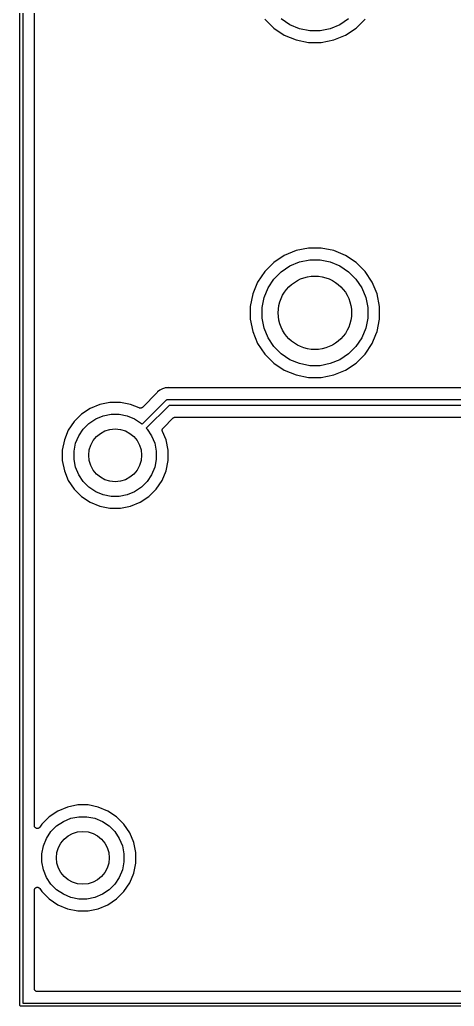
# Model space of a CAD drawing. Extents: x 4.8 to 7.88, y -6.14 to -3.94.
# Drawn here: x 4.801 to 5.384, y -6.144 to -4.822 of the extents above; entities that cross this region are included whole.
import ezdxf

# ---------------------------------------------------------------- set-up
doc = ezdxf.new("R2010")
doc.units = 0
doc.header["$MEASUREMENT"] = 0
doc.layers.add('BLACK', color=7, linetype='CONTINUOUS')

msp = doc.modelspace()

# ---------------------------------------------------------------- linework, layer by layer
at = {"layer": 'BLACK', "linetype": 'CONTINUOUS'}
for p, q in [((4.80118, -5.66919), (4.80118, -3.9371)), ((4.80512, -3.93898), (4.80512, -6.13976)), ((4.82087, -5.90157), (4.82087, -3.95866)), ((5.12957, -4.82096), (5.14164, -4.83303)), ((5.16328, -4.82855), (5.15168, -4.82079)), ((5.24202, -4.82079), (5.23042, -4.82855)), ((5.25206, -4.83303), (5.26413, -4.82096)), ((5.14164, -4.83303), (5.15582, -4.8425)), ((5.17618, -4.83389), (5.16328, -4.82855)), ((5.18987, -4.83661), (5.17618, -4.83389)), ((5.20383, -4.83661), (5.18987, -4.83661)), ((5.21752, -4.83389), (5.20383, -4.83661)), ((5.23042, -4.82855), (5.21752, -4.83389)), ((5.23788, -4.8425), (5.25206, -4.83303)), ((5.15582, -4.8425), (5.17159, -4.84903)), ((5.17159, -4.84903), (5.18832, -4.85236)), ((5.20538, -4.85236), (5.22211, -4.84903)), ((5.22211, -4.84903), (5.23788, -4.8425)), ((5.18832, -4.85236), (5.20538, -4.85236)), ((5.18832, -5.12795), (5.17159, -5.13128)), ((5.20538, -5.12795), (5.18832, -5.12795)), ((5.22211, -5.13128), (5.20538, -5.12795)), ((5.15582, -5.13781), (5.14164, -5.14729)), ((5.17159, -5.13128), (5.15582, -5.13781)), ((5.23788, -5.13781), (5.22211, -5.13128)), ((5.25206, -5.14729), (5.23788, -5.13781)), ((5.14164, -5.14729), (5.12957, -5.15935)), ((5.15168, -5.15952), (5.16328, -5.15177)), ((5.16328, -5.15177), (5.17618, -5.14642)), ((5.17618, -5.14642), (5.18987, -5.1437)), ((5.18987, -5.1437), (5.20383, -5.1437)), ((5.20383, -5.1437), (5.21752, -5.14642)), ((5.21752, -5.14642), (5.23042, -5.15177)), ((5.23042, -5.15177), (5.24202, -5.15952)), ((5.26413, -5.15935), (5.25206, -5.14729)), ((5.12957, -5.15935), (5.12009, -5.17354)), ((5.14181, -5.16939), (5.15168, -5.15952)), ((5.24202, -5.15952), (5.2519, -5.16939)), ((5.27361, -5.17354), (5.26413, -5.15935)), ((5.12009, -5.17354), (5.11356, -5.1893)), ((5.12871, -5.1939), (5.13405, -5.181)), ((5.13405, -5.181), (5.14181, -5.16939)), ((5.2519, -5.16939), (5.25965, -5.181)), ((5.25965, -5.181), (5.26499, -5.1939)), ((5.28014, -5.1893), (5.27361, -5.17354)), ((5.11356, -5.1893), (5.11024, -5.20604)), ((5.12598, -5.20759), (5.12871, -5.1939)), ((5.26499, -5.1939), (5.26772, -5.20759)), ((5.28346, -5.20604), (5.28014, -5.1893)), ((5.11024, -5.20604), (5.11024, -5.2231)), ((5.12598, -5.22155), (5.12598, -5.20759)), ((5.26772, -5.20759), (5.26772, -5.22155)), ((5.28346, -5.2231), (5.28346, -5.20604)), ((5.11024, -5.2231), (5.11356, -5.23983)), ((5.12871, -5.23524), (5.12598, -5.22155)), ((5.26772, -5.22155), (5.26499, -5.23524)), ((5.28014, -5.23983), (5.28346, -5.2231)), ((5.11356, -5.23983), (5.12009, -5.25559)), ((5.13405, -5.24813), (5.12871, -5.23524)), ((5.26499, -5.23524), (5.25965, -5.24813)), ((5.27361, -5.25559), (5.27857, -5.24362)), ((5.27857, -5.24362), (5.28014, -5.23983)), ((5.12009, -5.25559), (5.12957, -5.26978)), ((5.14181, -5.25974), (5.13405, -5.24813)), ((5.15168, -5.26961), (5.14181, -5.25974)), ((5.2519, -5.25974), (5.24202, -5.26961)), ((5.25965, -5.24813), (5.2519, -5.25974)), ((5.26413, -5.26978), (5.27361, -5.25559)), ((5.12957, -5.26978), (5.14164, -5.28184)), ((5.16328, -5.27737), (5.15168, -5.26961)), ((5.24202, -5.26961), (5.23042, -5.27737)), ((5.25206, -5.28184), (5.26413, -5.26978)), ((5.14164, -5.28184), (5.15582, -5.29132)), ((5.17618, -5.28271), (5.16328, -5.27737)), ((5.18987, -5.28543), (5.17618, -5.28271)), ((5.20383, -5.28543), (5.18987, -5.28543)), ((5.21752, -5.28271), (5.20383, -5.28543)), ((5.23042, -5.27737), (5.21752, -5.28271)), ((5.23788, -5.29132), (5.25206, -5.28184)), ((5.15582, -5.29132), (5.17159, -5.29785)), ((5.17159, -5.29785), (5.18832, -5.30118)), ((5.20538, -5.30118), (5.22211, -5.29785)), ((5.22211, -5.29785), (5.23788, -5.29132)), ((5.18832, -5.30118), (5.20538, -5.30118)), ((4.98526, -5.32155), (4.96555, -5.34126)), ((4.98537, -5.32142), (4.98526, -5.32155)), ((4.98548, -5.3213), (4.98537, -5.32142)), ((4.98552, -5.32126), (4.98548, -5.3213)), ((4.98601, -5.32066), (4.98552, -5.32126)), ((4.98901, -5.3182), (4.98601, -5.32066)), ((4.99243, -5.31637), (4.98901, -5.3182)), ((4.99516, -5.31554), (4.99243, -5.31637)), ((4.99614, -5.31525), (4.99516, -5.31554)), ((4.9962, -5.31524), (4.99614, -5.31525)), ((4.99922, -5.31494), (4.9962, -5.31524)), ((4.9962, -5.31524), (4.9962, -5.31524)), ((4.99923, -5.31494), (4.99922, -5.31494)), ((5, -5.31487), (4.99923, -5.31494)), ((5.00077, -5.31494), (5, -5.31487)), ((5.00094, -5.31494), (5.00077, -5.31494)), ((5.00111, -5.31496), (5.00094, -5.31494)), ((5.00116, -5.31496), (5.00111, -5.31496)), ((5.64845, -5.31496), (5.00116, -5.31496)), ((4.90846, -5.33737), (4.89557, -5.34271)), ((4.92215, -5.33465), (4.90846, -5.33737)), ((4.93611, -5.33465), (4.92215, -5.33465)), ((4.9498, -5.33737), (4.93611, -5.33465)), ((4.96126, -5.34211), (4.9498, -5.33737)), ((4.96532, -5.36375), (4.99708, -5.332)), ((5.00163, -5.33858), (4.97089, -5.36932)), ((4.99708, -5.332), (4.9972, -5.33185)), ((4.9972, -5.33185), (4.99735, -5.33173)), ((4.99735, -5.33173), (4.99749, -5.33161)), ((4.99735, -5.33173), (4.99735, -5.33173)), ((4.99749, -5.33161), (4.9978, -5.33136)), ((4.9978, -5.33136), (4.99849, -5.33099)), ((4.99849, -5.33099), (4.99897, -5.33085)), ((4.99897, -5.33085), (4.99923, -5.33077)), ((4.99923, -5.33077), (4.99937, -5.33075)), ((4.99937, -5.33075), (4.99981, -5.33071)), ((4.99981, -5.33071), (5, -5.33069)), ((4.99981, -5.33071), (4.99981, -5.33071)), ((5, -5.33069), (5.00019, -5.33071)), ((5.00019, -5.33071), (5.64941, -5.33071)), ((5.64798, -5.33858), (5.00163, -5.33858)), ((4.88396, -5.35047), (4.87409, -5.36034)), ((4.89557, -5.34271), (4.88396, -5.35047)), ((4.90303, -5.35667), (4.91306, -5.35251)), ((4.91306, -5.35251), (4.92371, -5.35039)), ((4.92371, -5.35039), (4.93456, -5.35039)), ((4.93456, -5.35039), (4.94521, -5.35251)), ((4.94521, -5.35251), (4.95524, -5.35667)), ((4.96161, -5.34222), (4.96126, -5.34211)), ((4.96196, -5.34233), (4.96161, -5.34222)), ((4.96198, -5.34233), (4.96196, -5.34233)), ((4.96199, -5.34234), (4.96198, -5.34233)), ((4.96236, -5.34237), (4.96199, -5.34234)), ((4.96272, -5.34241), (4.96236, -5.34237)), ((4.96274, -5.34241), (4.96272, -5.34241)), ((4.96276, -5.34241), (4.96274, -5.34241)), ((4.96312, -5.34238), (4.96276, -5.34241)), ((4.96349, -5.34235), (4.96312, -5.34238)), ((4.9635, -5.34234), (4.96349, -5.34235)), ((4.96352, -5.34234), (4.9635, -5.34234)), ((4.96387, -5.34223), (4.96352, -5.34234)), ((4.96423, -5.34213), (4.96387, -5.34223)), ((4.96424, -5.34212), (4.96423, -5.34213)), ((4.96426, -5.34212), (4.96424, -5.34212)), ((4.96458, -5.34195), (4.96426, -5.34212)), ((4.96491, -5.34178), (4.96458, -5.34195)), ((4.96492, -5.34177), (4.96491, -5.34178)), ((4.96494, -5.34176), (4.96492, -5.34177)), ((4.96522, -5.34153), (4.96494, -5.34176)), ((4.96551, -5.3413), (4.96522, -5.34153)), ((4.96553, -5.34127), (4.96551, -5.3413)), ((4.96555, -5.34126), (4.96553, -5.34127)), ((4.96553, -5.34127), (4.96553, -5.34127)), ((4.96553, -5.34127), (4.96553, -5.34127)), ((4.87409, -5.36034), (4.86633, -5.37194)), ((4.88632, -5.37038), (4.894, -5.3627)), ((4.894, -5.3627), (4.90303, -5.35667)), ((4.95524, -5.35667), (4.96427, -5.3627)), ((4.96427, -5.3627), (4.96532, -5.36375)), ((4.99339, -5.3691), (5.007, -5.35548)), ((5.007, -5.35548), (5.00701, -5.35547)), ((5.00701, -5.35547), (5.00704, -5.35545)), ((5.00701, -5.35547), (5.00701, -5.35547)), ((5.00701, -5.35547), (5.00701, -5.35547)), ((5.00704, -5.35545), (5.00732, -5.35522)), ((5.00732, -5.35522), (5.00761, -5.35499)), ((5.00761, -5.35499), (5.00762, -5.35498)), ((5.00762, -5.35498), (5.00764, -5.35497)), ((5.00764, -5.35497), (5.00796, -5.3548)), ((5.00796, -5.3548), (5.00828, -5.35463)), ((5.00828, -5.35463), (5.0083, -5.35462)), ((5.0083, -5.35462), (5.00832, -5.35461)), ((5.00832, -5.35461), (5.00867, -5.35451)), ((5.00867, -5.35451), (5.00902, -5.35441)), ((5.00902, -5.35441), (5.00904, -5.3544)), ((5.00904, -5.3544), (5.00906, -5.3544)), ((5.00906, -5.3544), (5.00942, -5.35437)), ((5.00942, -5.35437), (5.00978, -5.35433)), ((5.00978, -5.35433), (5.4139, -5.35433)), ((4.86633, -5.37194), (4.86099, -5.38484)), ((4.87613, -5.38943), (4.88029, -5.3794)), ((4.88029, -5.3794), (4.88632, -5.37038)), ((4.97089, -5.36932), (4.97195, -5.37038)), ((4.97195, -5.37038), (4.97798, -5.3794)), ((4.97798, -5.3794), (4.98213, -5.38943)), ((4.99223, -5.37183), (4.99227, -5.37146)), ((4.99224, -5.37185), (4.99223, -5.37183)), ((4.99223, -5.37187), (4.99224, -5.37185)), ((4.99227, -5.37223), (4.99223, -5.37187)), ((4.99227, -5.37146), (4.99231, -5.3711)), ((4.9923, -5.3726), (4.99227, -5.37223)), ((4.9923, -5.37262), (4.9923, -5.3726)), ((4.99231, -5.37263), (4.9923, -5.37262)), ((4.99231, -5.3711), (4.99232, -5.37109)), ((4.99241, -5.37298), (4.99231, -5.37263)), ((4.99232, -5.37107), (4.99243, -5.37072)), ((4.99232, -5.37109), (4.99232, -5.37107)), ((4.99251, -5.37334), (4.99241, -5.37298)), ((4.99243, -5.37072), (4.99254, -5.37037)), ((4.99252, -5.37337), (4.99251, -5.37334)), ((4.99253, -5.37337), (4.99252, -5.37337)), ((4.99253, -5.37339), (4.99253, -5.37337)), ((4.99253, -5.37337), (4.99253, -5.37337)), ((4.99728, -5.38484), (4.99253, -5.37339)), ((4.99254, -5.37035), (4.99255, -5.37034)), ((4.99254, -5.37037), (4.99254, -5.37035)), ((4.99255, -5.37034), (4.99272, -5.37002)), ((4.99272, -5.37002), (4.9929, -5.36969)), ((4.9929, -5.36969), (4.99291, -5.36968)), ((4.99291, -5.36968), (4.99292, -5.36966)), ((4.99292, -5.36966), (4.99315, -5.36938)), ((4.99315, -5.36938), (4.99339, -5.3691)), ((4.86099, -5.38484), (4.85827, -5.39853)), ((4.87402, -5.40008), (4.87613, -5.38943)), ((4.98213, -5.38943), (4.98425, -5.40008)), ((5, -5.39853), (4.99728, -5.38484)), ((4.85827, -5.39853), (4.85827, -5.41249)), ((4.87402, -5.41094), (4.87402, -5.40008)), ((4.98425, -5.40008), (4.98425, -5.41094)), ((5, -5.41249), (5, -5.39853)), ((4.85827, -5.41249), (4.86099, -5.42618)), ((4.87613, -5.42159), (4.87402, -5.41094)), ((4.98425, -5.41094), (4.98213, -5.42159)), ((4.99728, -5.42618), (5, -5.41249)), ((4.86099, -5.42618), (4.86633, -5.43908)), ((4.88029, -5.43162), (4.87613, -5.42159)), ((4.88632, -5.44065), (4.88029, -5.43162)), ((4.97798, -5.43162), (4.97195, -5.44065)), ((4.98213, -5.42159), (4.97798, -5.43162)), ((4.99193, -5.43908), (4.99728, -5.42618)), ((4.86633, -5.43908), (4.87409, -5.45069)), ((4.894, -5.44832), (4.88632, -5.44065)), ((4.97195, -5.44065), (4.96427, -5.44832)), ((4.98418, -5.45069), (4.99193, -5.43908)), ((4.87409, -5.45069), (4.88396, -5.46056)), ((4.90303, -5.45436), (4.894, -5.44832)), ((4.91306, -5.45851), (4.90303, -5.45436)), ((4.92371, -5.46063), (4.91306, -5.45851)), ((4.94521, -5.45851), (4.93456, -5.46063)), ((4.95524, -5.45436), (4.94521, -5.45851)), ((4.96427, -5.44832), (4.95524, -5.45436)), ((4.97431, -5.46056), (4.98418, -5.45069)), ((4.88396, -5.46056), (4.89557, -5.46831)), ((4.89557, -5.46831), (4.90846, -5.47365)), ((4.93456, -5.46063), (4.92371, -5.46063)), ((4.9498, -5.47365), (4.9627, -5.46831)), ((4.9627, -5.46831), (4.97431, -5.46056)), ((4.90846, -5.47365), (4.92215, -5.47638)), ((4.92215, -5.47638), (4.93611, -5.47638)), ((4.93611, -5.47638), (4.9498, -5.47365)), ((4.80118, -5.6692), (4.80118, -5.66919)), ((4.80118, -5.70856), (4.80118, -5.6692)), ((4.80118, -5.70857), (4.80118, -5.70856)), ((4.80118, -6.02353), (4.80118, -5.70857)), ((4.86516, -5.87674), (4.85226, -5.88208)), ((4.87885, -5.87402), (4.86516, -5.87674)), ((4.89281, -5.87402), (4.87885, -5.87402)), ((4.9065, -5.87674), (4.89281, -5.87402)), ((4.91939, -5.88208), (4.9065, -5.87674)), ((4.84065, -5.88984), (4.83078, -5.89971)), ((4.85226, -5.88208), (4.84065, -5.88984)), ((4.85972, -5.89604), (4.86975, -5.89188)), ((4.86975, -5.89188), (4.8804, -5.88976)), ((4.8804, -5.88976), (4.89126, -5.88976)), ((4.89126, -5.88976), (4.9019, -5.89188)), ((4.9019, -5.89188), (4.91193, -5.89604)), ((4.931, -5.88984), (4.91939, -5.88208)), ((4.94087, -5.89971), (4.931, -5.88984)), ((4.8209, -5.90195), (4.82087, -5.90157)), ((4.82094, -5.90232), (4.8209, -5.90195)), ((4.82094, -5.90233), (4.82094, -5.90232)), ((4.82105, -5.9027), (4.82094, -5.90233)), ((4.82094, -5.90233), (4.82094, -5.90233)), ((4.82116, -5.90306), (4.82105, -5.9027)), ((4.82116, -5.90307), (4.82116, -5.90306)), ((4.82116, -5.90306), (4.82116, -5.90306)), ((4.82134, -5.9034), (4.82116, -5.90307)), ((4.82152, -5.90374), (4.82134, -5.9034)), ((4.82152, -5.90375), (4.82152, -5.90374)), ((4.82152, -5.90374), (4.82152, -5.90374)), ((4.82176, -5.90403), (4.82152, -5.90375)), ((4.822, -5.90433), (4.82176, -5.90403)), ((4.82201, -5.90434), (4.822, -5.90433)), ((4.8223, -5.90458), (4.82201, -5.90434)), ((4.82201, -5.90434), (4.82201, -5.90434)), ((4.82259, -5.90483), (4.8223, -5.90458)), ((4.8226, -5.90483), (4.82259, -5.90483)), ((4.82293, -5.90501), (4.8226, -5.90483)), ((4.8226, -5.90483), (4.8226, -5.90483)), ((4.82327, -5.90519), (4.82293, -5.90501)), ((4.82327, -5.9052), (4.82327, -5.90519)), ((4.82328, -5.9052), (4.82327, -5.9052)), ((4.82364, -5.90531), (4.82328, -5.9052)), ((4.824, -5.90542), (4.82364, -5.90531)), ((4.82401, -5.90542), (4.824, -5.90542)), ((4.8244, -5.90547), (4.82401, -5.90542)), ((4.82401, -5.90542), (4.82401, -5.90542)), ((4.82477, -5.9055), (4.8244, -5.90547)), ((4.82478, -5.90551), (4.82477, -5.9055)), ((4.82477, -5.9055), (4.82477, -5.9055)), ((4.82516, -5.90547), (4.82478, -5.90551)), ((4.82553, -5.90544), (4.82516, -5.90547)), ((4.82554, -5.90544), (4.82553, -5.90544)), ((4.82591, -5.90533), (4.82554, -5.90544)), ((4.82554, -5.90544), (4.82554, -5.90544)), ((4.82627, -5.90522), (4.82591, -5.90533)), ((4.82628, -5.90522), (4.82627, -5.90522)), ((4.82627, -5.90522), (4.82627, -5.90522)), ((4.82661, -5.90504), (4.82628, -5.90522)), ((4.82695, -5.90487), (4.82661, -5.90504)), ((4.82696, -5.90486), (4.82695, -5.90486)), ((4.82695, -5.90486), (4.82695, -5.90487)), ((4.82725, -5.90463), (4.82696, -5.90486)), ((4.82755, -5.90439), (4.82725, -5.90463)), ((4.82756, -5.90438), (4.82755, -5.90438)), ((4.82755, -5.90438), (4.82755, -5.90439)), ((4.8278, -5.90409), (4.82756, -5.90438)), ((4.82805, -5.9038), (4.8278, -5.90409)), ((4.82808, -5.90376), (4.82805, -5.90379)), ((4.82805, -5.90379), (4.82805, -5.90379)), ((4.82805, -5.90379), (4.82805, -5.90379)), ((4.82805, -5.90379), (4.82805, -5.9038)), ((4.83078, -5.89971), (4.82808, -5.90376)), ((4.84301, -5.90975), (4.85069, -5.90207)), ((4.85069, -5.90207), (4.85972, -5.89604)), ((4.91193, -5.89604), (4.92096, -5.90207)), ((4.92096, -5.90207), (4.92864, -5.90975)), ((4.94863, -5.91131), (4.94087, -5.89971)), ((4.83283, -5.9288), (4.83698, -5.91877)), ((4.83698, -5.91877), (4.84301, -5.90975)), ((4.92864, -5.90975), (4.93467, -5.91877)), ((4.93467, -5.91877), (4.93883, -5.9288)), ((4.95397, -5.92421), (4.94863, -5.91131)), ((4.83071, -5.93945), (4.83283, -5.9288)), ((4.93883, -5.9288), (4.94094, -5.93945)), ((4.95669, -5.9379), (4.95397, -5.92421)), ((4.83071, -5.95031), (4.83071, -5.93945)), ((4.94094, -5.93945), (4.94094, -5.95031)), ((4.95669, -5.95186), (4.95669, -5.9379)), ((4.83283, -5.96096), (4.83071, -5.95031)), ((4.83698, -5.97099), (4.83283, -5.96096)), ((4.93883, -5.96096), (4.93467, -5.97099)), ((4.94094, -5.95031), (4.93883, -5.96096)), ((4.95397, -5.96555), (4.95669, -5.95186)), ((4.84301, -5.98002), (4.83698, -5.97099)), ((4.93467, -5.97099), (4.92864, -5.98002)), ((4.94863, -5.97845), (4.95397, -5.96555)), ((4.82087, -5.98814), (4.82091, -5.98775)), ((4.82091, -5.98775), (4.82095, -5.98739)), ((4.82095, -5.98738), (4.82107, -5.987)), ((4.82095, -5.98739), (4.82095, -5.98738)), ((4.82095, -5.98738), (4.82095, -5.98738)), ((4.82107, -5.987), (4.82118, -5.98665)), ((4.82118, -5.98664), (4.82137, -5.98631)), ((4.82118, -5.98665), (4.82118, -5.98664)), ((4.82118, -5.98665), (4.82118, -5.98665)), ((4.82137, -5.98631), (4.82155, -5.98598)), ((4.82155, -5.98597), (4.8218, -5.98568)), ((4.82155, -5.98598), (4.82155, -5.98597)), ((4.82155, -5.98598), (4.82155, -5.98598)), ((4.8218, -5.98568), (4.82204, -5.98539)), ((4.82204, -5.98539), (4.82205, -5.98539)), ((4.82205, -5.98538), (4.82233, -5.98515)), ((4.82205, -5.98539), (4.82205, -5.98538)), ((4.82233, -5.98515), (4.82264, -5.98491)), ((4.82264, -5.98491), (4.82264, -5.9849)), ((4.82264, -5.9849), (4.82265, -5.9849)), ((4.82265, -5.9849), (4.82298, -5.98473)), ((4.82298, -5.98473), (4.82332, -5.98455)), ((4.82332, -5.98455), (4.82332, -5.98455)), ((4.82332, -5.98455), (4.82333, -5.98455)), ((4.82333, -5.98455), (4.82369, -5.98444)), ((4.82369, -5.98444), (4.82406, -5.98433)), ((4.82406, -5.98433), (4.82406, -5.98433)), ((4.82406, -5.98433), (4.82407, -5.98433)), ((4.82407, -5.98433), (4.82445, -5.98429)), ((4.82445, -5.98429), (4.82482, -5.98426)), ((4.82482, -5.98426), (4.82483, -5.98426)), ((4.82483, -5.98426), (4.82483, -5.98426)), ((4.82483, -5.98426), (4.82522, -5.9843)), ((4.82522, -5.9843), (4.82558, -5.98434)), ((4.82558, -5.98434), (4.82559, -5.98434)), ((4.82559, -5.98434), (4.82559, -5.98434)), ((4.82559, -5.98434), (4.82597, -5.98445)), ((4.82597, -5.98445), (4.82632, -5.98456)), ((4.82632, -5.98456), (4.82632, -5.98456)), ((4.82632, -5.98456), (4.82633, -5.98457)), ((4.82633, -5.98457), (4.82666, -5.98475)), ((4.82666, -5.98475), (4.827, -5.98493)), ((4.827, -5.98493), (4.827, -5.98493)), ((4.827, -5.98493), (4.827, -5.98493)), ((4.827, -5.98493), (4.82729, -5.98517)), ((4.82729, -5.98517), (4.82759, -5.98541)), ((4.82759, -5.98541), (4.82759, -5.98542)), ((4.82759, -5.98542), (4.8276, -5.98542)), ((4.8276, -5.98542), (4.82783, -5.98571)), ((4.82783, -5.98571), (4.82808, -5.98601)), ((4.82808, -5.98601), (4.83078, -5.99006)), ((4.85069, -5.98769), (4.84301, -5.98002)), ((4.85972, -5.99373), (4.85069, -5.98769)), ((4.92096, -5.98769), (4.91193, -5.99373)), ((4.92864, -5.98002), (4.92096, -5.98769)), ((4.94087, -5.99006), (4.94863, -5.97845)), ((4.82087, -5.98815), (4.82087, -5.98814)), ((4.82087, -5.9882), (4.82087, -5.98815)), ((4.82087, -5.98815), (4.82087, -5.98815)), ((4.82087, -5.98815), (4.82087, -5.98815)), ((4.82087, -6.12008), (4.82087, -5.9882)), ((4.83078, -5.99006), (4.84065, -5.99993)), ((4.84065, -5.99993), (4.85226, -6.00768)), ((4.86975, -5.99788), (4.85972, -5.99373)), ((4.8804, -6), (4.86975, -5.99788)), ((4.89126, -6), (4.8804, -6)), ((4.9019, -5.99788), (4.89126, -6)), ((4.91193, -5.99373), (4.9019, -5.99788)), ((4.91939, -6.00768), (4.931, -5.99993)), ((4.931, -5.99993), (4.94087, -5.99006)), ((4.85226, -6.00768), (4.86516, -6.01302)), ((4.86516, -6.01302), (4.87885, -6.01575)), ((4.89281, -6.01575), (4.9065, -6.01302)), ((4.9065, -6.01302), (4.91939, -6.00768)), ((4.80118, -6.0629), (4.80118, -6.02353)), ((4.80118, -6.02353), (4.80118, -6.02353)), ((4.87885, -6.01575), (4.89281, -6.01575)), ((4.80118, -6.14164), (4.80118, -6.0629)), ((4.80118, -6.0629), (4.80118, -6.0629)), ((4.8209, -6.12045), (4.82087, -6.12008)), ((4.82094, -6.12082), (4.8209, -6.12045)), ((4.82094, -6.12083), (4.82094, -6.12082)), ((4.82094, -6.12084), (4.82094, -6.12083)), ((4.82105, -6.1212), (4.82094, -6.12084)), ((4.82115, -6.12155), (4.82105, -6.1212)), ((4.82116, -6.12157), (4.82115, -6.12155)), ((4.82116, -6.12158), (4.82116, -6.12157)), ((4.82134, -6.12191), (4.82116, -6.12158)), ((4.82151, -6.12223), (4.82134, -6.12191)), ((4.82152, -6.12225), (4.82151, -6.12223)), ((4.82152, -6.12226), (4.82152, -6.12225)), ((4.82176, -6.12255), (4.82152, -6.12226)), ((4.82199, -6.12283), (4.82176, -6.12255)), ((4.822, -6.12284), (4.82199, -6.12283)), ((4.82201, -6.12285), (4.822, -6.12284)), ((4.8223, -6.12309), (4.82201, -6.12285)), ((4.82258, -6.12333), (4.8223, -6.12309)), ((4.82259, -6.12333), (4.82258, -6.12333)), ((4.8226, -6.12334), (4.82259, -6.12333)), ((4.82293, -6.12352), (4.8226, -6.12334)), ((4.82325, -6.1237), (4.82293, -6.12352)), ((4.82327, -6.1237), (4.82325, -6.1237)), ((4.82328, -6.12371), (4.82327, -6.1237)), ((4.82363, -6.12382), (4.82328, -6.12371)), ((4.82398, -6.12393), (4.82363, -6.12382)), ((4.824, -6.12393), (4.82398, -6.12393)), ((4.82401, -6.12394), (4.824, -6.12393)), ((4.82438, -6.12397), (4.82401, -6.12394)), ((4.82475, -6.12402), (4.82438, -6.12397)), ((4.82477, -6.12402), (4.82475, -6.12402)), ((4.82478, -6.12402), (4.82477, -6.12402)), ((4.8248, -6.12402), (4.82478, -6.12402)), ((4.82478, -6.12402), (4.82478, -6.12402)), ((7.38189, -6.12402), (4.8248, -6.12402)), ((4.80117, -6.14173), (4.80118, -6.14164)), ((4.80121, -6.14212), (4.80117, -6.14173)), ((4.80132, -6.14249), (4.80121, -6.14212)), ((4.8015, -6.14283), (4.80132, -6.14249)), ((4.80175, -6.14313), (4.8015, -6.14283)), ((4.80205, -6.14338), (4.80175, -6.14313)), ((4.80239, -6.14356), (4.80205, -6.14338)), ((4.80276, -6.14367), (4.80239, -6.14356)), ((4.80305, -6.1437), (4.80276, -6.14367)), ((4.80315, -6.14371), (4.80305, -6.1437)), ((4.80325, -6.1437), (4.80315, -6.14371)), ((7.75581, -6.1437), (4.80325, -6.1437)), ((4.80512, -6.13976), (7.75394, -6.13976))]:
    msp.add_line(p, q, dxfattribs=at)
at = {"layer": 'BLACK'}
for centre, radius in [((5.19685, -5.21457), 0.04921), ((5.19685, -5.21457), 0.04921), ((4.92913, -5.40551), 0.03543), ((4.92913, -5.40551), 0.03543), ((4.88583, -5.94488), 0.03543), ((4.88583, -5.94488), 0.03543)]:
    msp.add_circle(centre, radius, dxfattribs=at)

doc.saveas('drawing.dxf')
